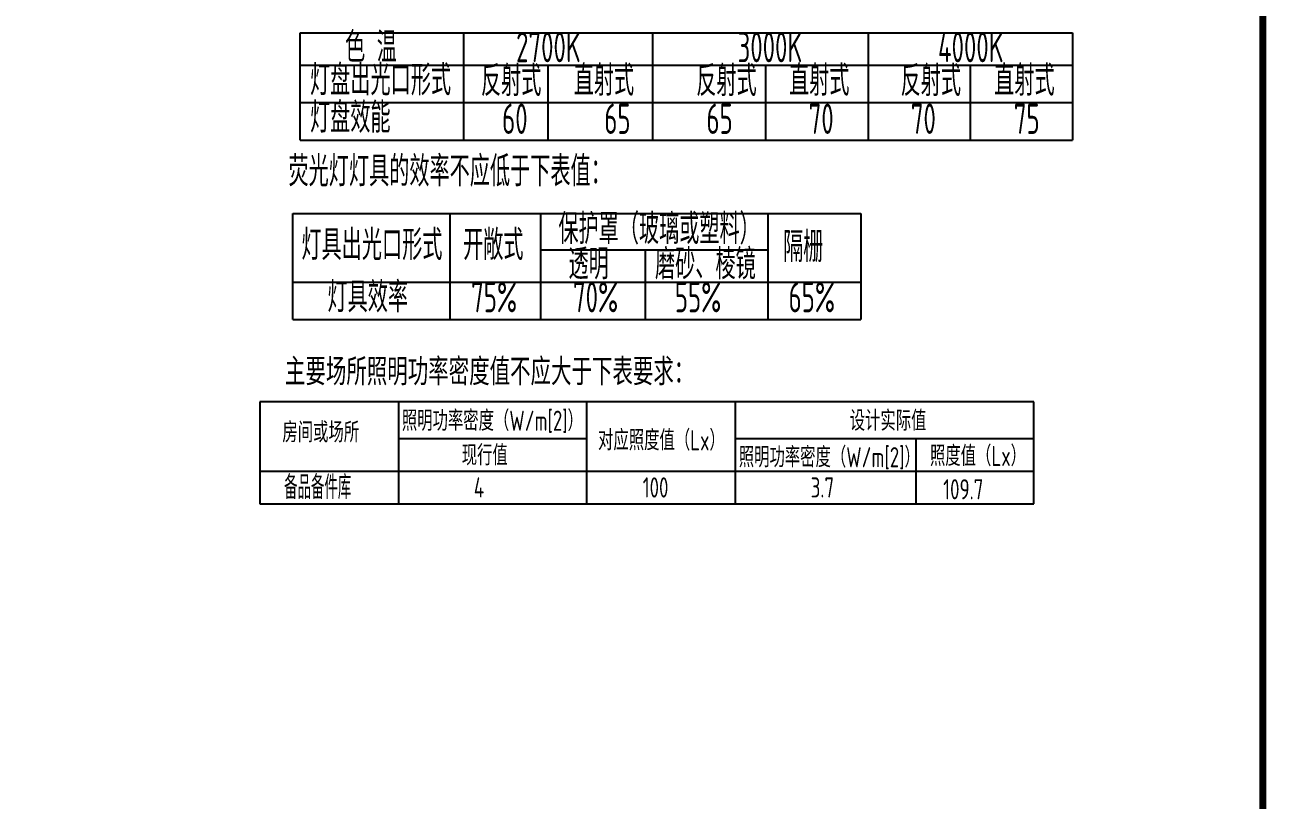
# Model space of a CAD drawing. Extents: x 4981409 to 5298492, y -444687 to -298607.
# Drawn here: x 5078841 to 5097280, y -343251 to -331729 of the extents above; entities that cross this region are included whole.
import ezdxf

# ---------------------------------------------------------------- set-up
doc = ezdxf.new("R2010")
doc.units = 0
doc.header["$LTSCALE"] = 1000
doc.header["$MEASUREMENT"] = 0
doc.layers.add('PUB_TITLE', color=4, linetype='CONTINUOUS')
doc.layers.add('电气', color=3, linetype='CONTINUOUS')
doc.styles.add('SCEI', font='sceie.shx', dxfattribs={"width": 0.75, "bigfont": 'sceic.shx'})
doc.styles.add('sceie', font='sceie.shx', dxfattribs={"width": 0.7, "bigfont": 'sceic.shx'})

msp = doc.modelspace()

# ---------------------------------------------------------------- linework, layer by layer
at = {"layer": 'PUB_TITLE', "const_width": 100}
msp.add_lwpolyline([(5041330.3, -353772.7), (5097230.3, -353772.7), (5097230.3, -313772.7), (5041330.3, -313772.7)], close=True, dxfattribs=at)
at = {"layer": '电气'}
for p, q in [((5082933, -333442.4), (5082933, -331848.5)), ((5082933, -331848.5), (5094401.6, -331848.5)), ((5085359.7, -333442.4), (5085359.7, -331848.5)), ((5088167.9, -333442.4), (5088167.9, -331848.5)), ((5091366.3, -331848.5), (5091366.3, -333442.4)), ((5094401.6, -331848.5), (5094401.6, -333442.4)), ((5082933, -332328), (5094401.6, -332328)), ((5086615.1, -333442.4), (5086615.1, -332328)), ((5089848.6, -333442.4), (5089848.6, -332328)), ((5092884, -332328), (5092884, -333442.4)), ((5082933, -332885.2), (5094401.6, -332885.2)), ((5082933, -333442.4), (5094401.6, -333442.4)), ((5082824.5, -334533.3), (5091257.7, -334533.3)), ((5082824.5, -336110.4), (5082824.5, -334533.3)), ((5085159.2, -336110.4), (5085159.2, -334533.3)), ((5086506.5, -336110.4), (5086506.5, -334533.3)), ((5089884.4, -336110.4), (5089884.4, -334533.3)), ((5091257.7, -334533.3), (5091257.7, -336110.4)), ((5086506.5, -335073.7), (5089884.4, -335073.7)), ((5088059.4, -336110.4), (5088059.4, -335073.7)), ((5082824.5, -335553.2), (5091257.7, -335553.2)), ((5082824.5, -336110.4), (5091257.7, -336110.4)), ((5082333.2, -337333.3), (5082333.2, -338845.6)), ((5093828.6, -337333.3), (5082333.2, -337333.3)), ((5084393.2, -337333.3), (5084393.2, -338845.6)), ((5087182.1, -337338.5), (5087182.1, -338845.6)), ((5089397.6, -338845.6), (5089397.6, -337333.3)), ((5093828.6, -338845.6), (5093828.6, -337333.3)), ((5084393.2, -337875.5), (5087182.1, -337875.5)), ((5089397.6, -337875.5), (5093828.6, -337875.5)), ((5092083.1, -338845.6), (5092083.1, -337875.5)), ((5082333.2, -338359.6), (5093828.6, -338359.6)), ((5082333.2, -338845.6), (5093828.6, -338845.6))]:
    msp.add_line(p, q, dxfattribs=at)

# ---------------------------------------------------------------- texts
for s, height, style, width, p in [('色 温', 450, 'sceie', 0.7, (5083598.1, -332285.4)), ('2700K', 450, 'sceie', 0.7, (5086138.9, -332285.4)), ('3000K', 450, 'sceie', 0.7, (5089428.4, -332285.4)), ('4000K', 450, 'sceie', 0.7, (5092405.7, -332285.4)), ('灯盘出光口形式', 450, 'sceie', 0.7, (5083077.4, -332775.8)), ('反射式', 450, 'sceie', 0.7, (5085616.4, -332788.1)), ('直射式', 450, 'sceie', 0.7, (5086994.4, -332781.6)), ('反射式', 450, 'sceie', 0.7, (5088814.8, -332788.1)), ('直射式', 450, 'sceie', 0.7, (5090192.8, -332781.6)), ('反射式', 450, 'sceie', 0.7, (5091850.1, -332788.1)), ('直射式', 450, 'sceie', 0.7, (5093240.6, -332781.6)), ('灯盘效能', 450, 'sceie', 0.7, (5083077.4, -333333)), ('60', 450, 'sceie', 0.7, (5085931.2, -333350.3)), ('65', 450, 'sceie', 0.7, (5087448.8, -333350.3)), ('65', 450, 'sceie', 0.7, (5088966.5, -333350.3)), ('70', 450, 'sceie', 0.7, (5090484.2, -333350.3)), ('70', 450, 'sceie', 0.7, (5092001.9, -333350.3)), ('75', 450, 'sceie', 0.7, (5093532, -333350.3)), ('荧光灯灯具的效率不应低于下表值：', 450, 'sceie', 0.7, (5082757.4, -334130.4)), ('保护罩（玻璃或塑料）', 450, 'sceie', 0.7, (5086766.3, -334987.2)), ('灯具出光口形式', 450, 'sceie', 0.7, (5082949.5, -335224.9)), ('开敞式', 450, 'sceie', 0.7, (5085350.9, -335224.9)), ('隔栅', 450, 'sceie', 0.7, (5090103.2, -335254.7)), ('透明', 450, 'sceie', 0.7, (5086916.2, -335510.6)), ('磨砂、棱镜', 450, 'sceie', 0.7, (5088202.1, -335510.6)), ('灯具效率', 450, 'sceie', 0.7, (5083336.3, -336001)), ('75%', 450, 'sceie', 0.7, (5085470.3, -336001)), ('70%', 450, 'sceie', 0.7, (5086983.3, -336001)), ('55%', 450, 'sceie', 0.7, (5088496.3, -336001)), ('65%', 450, 'sceie', 0.7, (5090186.5, -336001)), ('主要场所照明功率密度值不应大于下表要求：', 400, 'SCEI', 0.8, (5082705.2, -337085.7)), ('照明功率密度（W/m[2]）', 300, 'SCEI', 0.8, (5084441.9, -337762.3)), ('设计实际值', 300, 'SCEI', 0.8, (5091094.1, -337762.3)), ('房间或场所', 300, 'SCEI', 0.8, (5082667.1, -337934.4)), ('对应照度值（Lx）', 300, 'SCEI', 0.8, (5087356.4, -338052.6)), ('现行值', 300, 'SCEI', 0.8, (5085331.2, -338275.3)), ('照明功率密度（W/m[2]）', 300, 'SCEI', 0.8, (5089446.3, -338304.5)), ('照度值（Lx）', 300, 'SCEI', 0.8, (5092286.6, -338285.3)), ('4', 300, 'SCEI', 0.8, (5085510.4, -338753.8)), ('100', 300, 'SCEI', 0.8, (5088019.2, -338753.8)), ('3.7', 300, 'SCEI', 0.8, (5090514.8, -338753.8)), ('109.7', 300, 'SCEI', 0.8, (5092482.6, -338780.8))]:
    msp.add_text(s, height=height, dxfattribs=dict(at, style=style, width=width)).set_placement(p)
at = {"layer": '电气', "color": 1, "style": 'SCEI', "width": 0.6}
msp.add_text('备品备件库', height=350, dxfattribs=at).set_placement((5082692.1, -338777))

doc.saveas('drawing.dxf')
